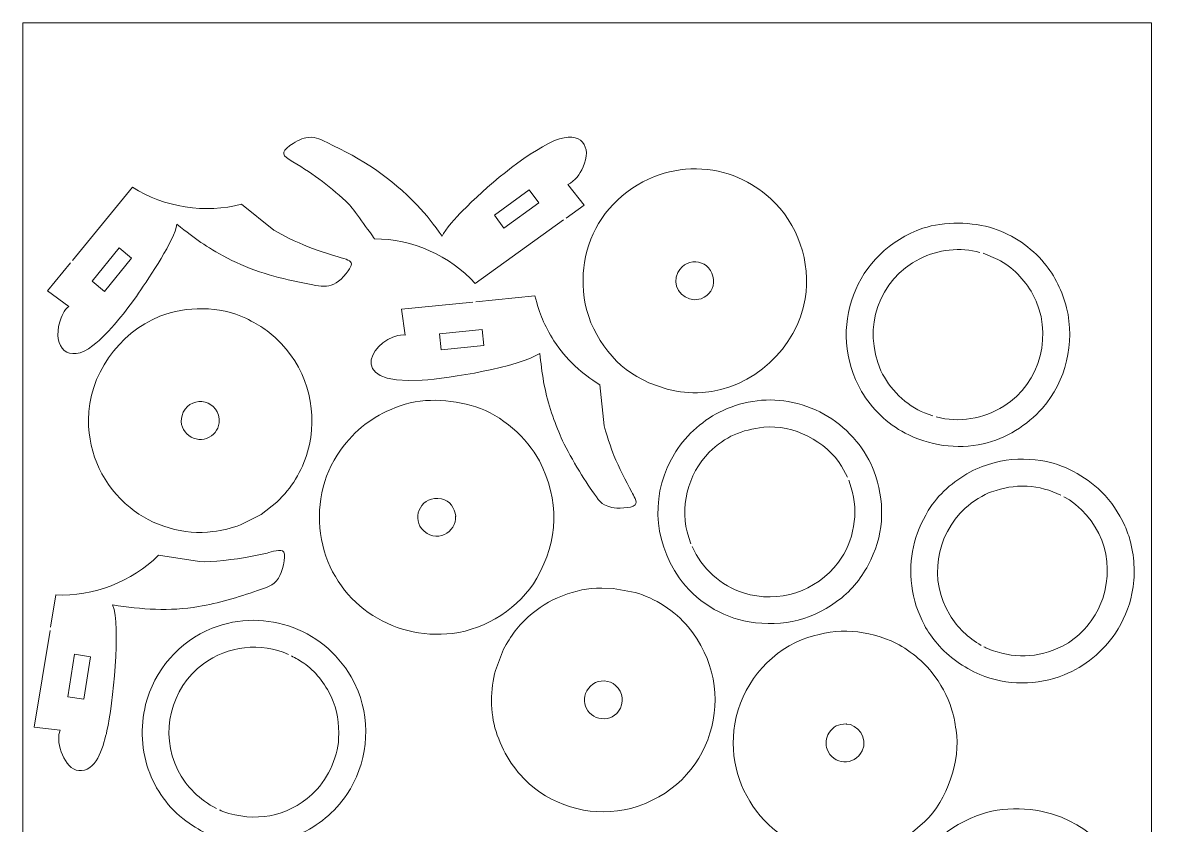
# Model space of a CAD drawing. Header units: centimetres. Extents: x -90 to 56, y -28 to 1.
# Drawn here: x 34.48 to 55.66, y -13.49 to 1.44 of the extents above; entities that cross this region are included whole.
import ezdxf

# ---------------------------------------------------------------- set-up
doc = ezdxf.new("R2010")
doc.units = ezdxf.units.CM
doc.header["$MEASUREMENT"] = 0
doc.layers.add('Camada 1', color=7, linetype='Continuous')

msp = doc.modelspace()

# ---------------------------------------------------------------- linework, layer by layer
at = {"layer": 'Camada 1', "color": 1, "lineweight": 0}
msp.add_lwpolyline([(34.47898, -28.26382), (55.47898, -28.26382), (55.47898, 1.43618), (34.47898, 1.43618), (34.47898, -28.26382)], close=True, dxfattribs=at)
at = {"layer": 'Camada 1', "color": 3, "lineweight": 9}
for points, knots in [([(44.54156, -2.2326), (44.54156, -2.2326), (42.89758, -3.41227), (42.89758, -3.41227), (42.89758, -3.41227), (42.43266, -2.90204), (41.72052, -2.57898), (41.02394, -2.58487), (41.02394, -2.58487), (40.95093, -2.48438), (40.60634, -1.9983), (40.55065, -1.94345), (40.55065, -1.94345), (40.21154, -1.62645), (39.91052, -1.38835), (39.50545, -1.15039), (39.50545, -1.15039), (39.29599, -1.02734), (39.27885, -0.98681), (39.45002, -0.84891), (39.45002, -0.84891), (39.51173, -0.79919), (39.66539, -0.71896), (39.74462, -0.70393), (39.74462, -0.70393), (39.91167, -0.67226), (39.9831, -0.72142), (40.14097, -0.79408), (40.14097, -0.79408), (40.787, -1.09144), (41.32966, -1.44857), (41.81659, -1.95443), (41.81659, -1.95443), (41.99309, -2.1396), (42.1313, -2.32756), (42.28081, -2.53334), (42.28081, -2.53334), (42.33219, -2.41271), (42.55665, -2.16815), (42.65321, -2.0701), (42.65321, -2.0701), (43.08916, -1.62744), (43.78842, -1.02226), (44.37349, -0.75481), (44.37349, -0.75481), (44.88611, -0.54813), (45.07226, -0.88055), (44.90437, -1.2453), (44.90437, -1.2453), (44.83772, -1.39012), (44.76212, -1.50026), (44.62047, -1.57516), (44.62047, -1.57516), (44.62047, -1.57516), (44.92413, -1.95808), (44.92413, -1.95808), (44.92413, -1.95808), (44.92413, -1.95808), (44.58936, -2.1983), (44.58936, -2.1983)], [0, 0, 0, 0, 0.0625, 0.0625, 0.0625, 0.0625, 0.125, 0.125, 0.125, 0.125, 0.1875, 0.1875, 0.1875, 0.1875, 0.25, 0.25, 0.25, 0.25, 0.3125, 0.3125, 0.3125, 0.3125, 0.375, 0.375, 0.375, 0.375, 0.4375, 0.4375, 0.4375, 0.4375, 0.5, 0.5, 0.5, 0.5, 0.5625, 0.5625, 0.5625, 0.5625, 0.625, 0.625, 0.625, 0.625, 0.6875, 0.6875, 0.6875, 0.6875, 0.75, 0.75, 0.75, 0.75, 0.8125, 0.8125, 0.8125, 0.8125, 0.875, 0.875, 0.875, 0.875, 1, 1, 1, 1]), ([(47.123, -5.44201), (48.05282, -5.38707), (48.89082, -4.60947), (49.03575, -3.69847), (49.03575, -3.69847), (49.14288, -3.02504), (48.9031, -2.29181), (48.3875, -1.83491), (48.3875, -1.83491), (48.16843, -1.64077), (48.0513, -1.5694), (47.78533, -1.44375), (47.78533, -1.44375), (47.32093, -1.23237), (46.70805, -1.23183), (46.2297, -1.4251), (46.2297, -1.4251), (45.63187, -1.66663), (45.1888, -2.14008), (45.01061, -2.69486), (45.01061, -2.69486), (44.90484, -3.02421), (44.89347, -3.22295), (44.91095, -3.56312), (44.91095, -3.56312), (44.95205, -4.18538), (45.36448, -4.84035), (45.90231, -5.14529), (45.90231, -5.14529), (45.90231, -5.14529), (46.12503, -5.26469), (46.12503, -5.26469), (46.12503, -5.26469), (46.12503, -5.26469), (46.4679, -5.38311), (46.4679, -5.38311), (46.4679, -5.38311), (46.71625, -5.43874), (46.86627, -5.45719), (47.123, -5.44201)], [0, 0, 0, 0, 0.09090909, 0.09090909, 0.09090909, 0.09090909, 0.18181818, 0.18181818, 0.18181818, 0.18181818, 0.27272727, 0.27272727, 0.27272727, 0.27272727, 0.36363636, 0.36363636, 0.36363636, 0.36363636, 0.45454545, 0.45454545, 0.45454545, 0.45454545, 0.54545455, 0.54545455, 0.54545455, 0.54545455, 0.63636364, 0.63636364, 0.63636364, 0.63636364, 0.72727273, 0.72727273, 0.72727273, 0.72727273, 0.81818182, 0.81818182, 0.81818182, 0.81818182, 1, 1, 1, 1]), ([(35.40556, -2.98757), (35.40556, -2.98757), (36.52319, -1.62392), (36.52319, -1.62392), (36.52319, -1.62392), (37.1034, -1.99586), (37.87931, -2.12321), (38.54714, -1.93821), (38.54714, -1.93821), (38.54714, -1.93821), (39.14789, -2.4209), (39.14789, -2.4209), (39.14789, -2.4209), (39.14789, -2.4209), (39.43592, -2.57466), (39.43592, -2.57466), (39.43592, -2.57466), (39.69934, -2.70345), (39.87046, -2.76913), (40.14763, -2.85956), (40.14763, -2.85956), (40.55271, -2.99173), (40.71188, -2.96201), (40.49595, -3.22867), (40.49595, -3.22867), (40.23297, -3.55342), (40.04444, -3.47424), (39.68825, -3.40349), (39.68825, -3.40349), (39.21032, -3.30855), (38.72064, -3.17373), (38.28898, -2.94408), (38.28898, -2.94408), (37.84857, -2.70977), (37.72438, -2.60489), (37.34642, -2.31327), (37.34642, -2.31327), (37.30568, -2.60321), (36.83882, -3.29838), (36.63413, -3.59483), (36.63413, -3.59483), (36.42194, -3.90216), (36.08587, -4.33682), (35.7831, -4.57098), (35.7831, -4.57098), (35.32584, -4.92462), (35.02653, -4.59959), (35.16788, -4.12955), (35.16788, -4.12955), (35.19785, -4.02989), (35.24596, -3.90641), (35.33449, -3.84436), (35.33449, -3.84436), (35.33449, -3.84436), (34.94208, -3.55308), (34.94208, -3.55308), (34.94208, -3.55308), (34.94208, -3.55308), (35.36828, -3.03308), (35.36828, -3.03308)], [0, 0, 0, 0, 0.0625, 0.0625, 0.0625, 0.0625, 0.125, 0.125, 0.125, 0.125, 0.1875, 0.1875, 0.1875, 0.1875, 0.25, 0.25, 0.25, 0.25, 0.3125, 0.3125, 0.3125, 0.3125, 0.375, 0.375, 0.375, 0.375, 0.4375, 0.4375, 0.4375, 0.4375, 0.5, 0.5, 0.5, 0.5, 0.5625, 0.5625, 0.5625, 0.5625, 0.625, 0.625, 0.625, 0.625, 0.6875, 0.6875, 0.6875, 0.6875, 0.75, 0.75, 0.75, 0.75, 0.8125, 0.8125, 0.8125, 0.8125, 0.875, 0.875, 0.875, 0.875, 1, 1, 1, 1]), ([(50.89368, -6.19704), (51.34364, -6.43164), (51.85267, -6.50697), (52.34515, -6.39599), (52.34515, -6.39599), (52.76919, -6.30044), (53.16732, -6.05483), (53.44998, -5.73364), (53.44998, -5.73364), (53.8908, -5.23276), (54.05806, -4.51375), (53.89943, -3.86746), (53.89943, -3.86746), (53.82533, -3.56559), (53.68171, -3.27537), (53.48326, -3.03518), (53.48326, -3.03518), (53.24005, -2.74081), (52.90579, -2.51047), (52.54168, -2.3919), (52.54168, -2.3919), (52.15109, -2.26469), (51.61889, -2.2549), (51.22698, -2.38821), (51.22698, -2.38821), (49.96237, -2.81836), (49.42137, -4.25733), (50.08435, -5.42338), (50.08435, -5.42338), (50.26486, -5.74087), (50.57061, -6.0286), (50.89368, -6.19704)], [0, 0, 0, 0, 0.11111111, 0.11111111, 0.11111111, 0.11111111, 0.22222222, 0.22222222, 0.22222222, 0.22222222, 0.33333333, 0.33333333, 0.33333333, 0.33333333, 0.44444444, 0.44444444, 0.44444444, 0.44444444, 0.55555556, 0.55555556, 0.55555556, 0.55555556, 0.66666667, 0.66666667, 0.66666667, 0.66666667, 0.77777778, 0.77777778, 0.77777778, 0.77777778, 1, 1, 1, 1]), ([(42.90995, -3.75334), (42.90995, -3.75334), (44.00386, -3.64489), (44.00386, -3.64489), (44.00386, -3.64489), (44.10544, -3.99626), (44.17073, -4.17636), (44.36106, -4.48279), (44.36106, -4.48279), (44.48473, -4.66507), (44.5899, -4.7941), (44.75004, -4.94763), (44.75004, -4.94763), (44.91868, -5.09803), (45.02884, -5.17872), (45.21278, -5.29827), (45.21278, -5.29827), (45.21278, -5.29827), (45.29626, -6.06437), (45.29626, -6.06437), (45.29626, -6.06437), (45.31663, -6.16182), (45.43302, -6.50235), (45.47845, -6.61604), (45.47845, -6.61604), (45.57247, -6.85132), (45.69047, -7.07703), (45.8106, -7.2998), (45.8106, -7.2998), (45.83812, -7.35048), (45.92571, -7.47992), (45.87352, -7.53275), (45.87352, -7.53275), (45.80328, -7.60385), (45.52096, -7.60134), (45.44089, -7.58119), (45.44089, -7.58119), (45.20902, -7.52287), (45.20711, -7.45287), (45.0679, -7.26845), (45.0679, -7.26845), (44.90252, -7.03), (44.57437, -6.49474), (44.4741, -6.23361), (44.4741, -6.23361), (44.41336, -6.07544), (44.35159, -5.93025), (44.29727, -5.76124), (44.29727, -5.76124), (44.18847, -5.42272), (44.13037, -5.06588), (44.10145, -4.71413), (44.10145, -4.71413), (43.69263, -4.97569), (42.41913, -5.17804), (41.9121, -5.21339), (41.9121, -5.21339), (40.35833, -5.32174), (41.05363, -4.36895), (41.55459, -4.37256), (41.55459, -4.37256), (41.55459, -4.37256), (41.59324, -4.37443), (41.59324, -4.37443), (41.59324, -4.37443), (41.59324, -4.37443), (41.52465, -3.89069), (41.52465, -3.89069), (41.52465, -3.89069), (41.52465, -3.89069), (42.85141, -3.75915), (42.85141, -3.75915)], [0, 0, 0, 0, 0.05263158, 0.05263158, 0.05263158, 0.05263158, 0.10526316, 0.10526316, 0.10526316, 0.10526316, 0.15789474, 0.15789474, 0.15789474, 0.15789474, 0.21052632, 0.21052632, 0.21052632, 0.21052632, 0.26315789, 0.26315789, 0.26315789, 0.26315789, 0.31578947, 0.31578947, 0.31578947, 0.31578947, 0.36842105, 0.36842105, 0.36842105, 0.36842105, 0.42105263, 0.42105263, 0.42105263, 0.42105263, 0.47368421, 0.47368421, 0.47368421, 0.47368421, 0.52631579, 0.52631579, 0.52631579, 0.52631579, 0.57894737, 0.57894737, 0.57894737, 0.57894737, 0.63157895, 0.63157895, 0.63157895, 0.63157895, 0.68421053, 0.68421053, 0.68421053, 0.68421053, 0.73684211, 0.73684211, 0.73684211, 0.73684211, 0.78947368, 0.78947368, 0.78947368, 0.78947368, 0.84210526, 0.84210526, 0.84210526, 0.84210526, 0.89473684, 0.89473684, 0.89473684, 0.89473684, 1, 1, 1, 1]), ([(38.62982, -4.06242), (38.14083, -3.82806), (37.52183, -3.83133), (37.02824, -4.02428), (37.02824, -4.02428), (36.25916, -4.33501), (35.69934, -5.12727), (35.70111, -5.95313), (35.70111, -5.95313), (35.7025, -6.60636), (35.97189, -7.16563), (36.47473, -7.58523), (36.47473, -7.58523), (36.88146, -7.92463), (37.49095, -8.10502), (38.016, -8.03158), (38.016, -8.03158), (38.20583, -8.00502), (38.35269, -7.97486), (38.53171, -7.90253), (38.53171, -7.90253), (38.53171, -7.90253), (38.91393, -7.71003), (38.91393, -7.71003), (38.91393, -7.71003), (38.91393, -7.71003), (39.20535, -7.48126), (39.20535, -7.48126), (39.20535, -7.48126), (39.48217, -7.21508), (39.67216, -6.91584), (39.77889, -6.54528), (39.77889, -6.54528), (39.98145, -5.84207), (39.79852, -5.06233), (39.28635, -4.53315), (39.28635, -4.53315), (39.07889, -4.31881), (38.91151, -4.19742), (38.62982, -4.06242)], [0, 0, 0, 0, 0.09090909, 0.09090909, 0.09090909, 0.09090909, 0.18181818, 0.18181818, 0.18181818, 0.18181818, 0.27272727, 0.27272727, 0.27272727, 0.27272727, 0.36363636, 0.36363636, 0.36363636, 0.36363636, 0.45454545, 0.45454545, 0.45454545, 0.45454545, 0.54545455, 0.54545455, 0.54545455, 0.54545455, 0.63636364, 0.63636364, 0.63636364, 0.63636364, 0.72727273, 0.72727273, 0.72727273, 0.72727273, 0.81818182, 0.81818182, 0.81818182, 0.81818182, 1, 1, 1, 1]), ([(41.4109, -5.72298), (41.89108, -5.52917), (42.42866, -5.5596), (42.90892, -5.71093), (42.90892, -5.71093), (43.38123, -5.85976), (43.86586, -6.28572), (44.09023, -6.71569), (44.09023, -6.71569), (44.46902, -7.44158), (44.44453, -8.19223), (44.04132, -8.89983), (44.04132, -8.89983), (43.72995, -9.44625), (43.09689, -9.84851), (42.47506, -9.92486), (42.47506, -9.92486), (41.32966, -10.0655), (40.25291, -9.32829), (40.0378, -8.17639), (40.0378, -8.17639), (39.93076, -7.6032), (40.04399, -6.99556), (40.38837, -6.51827), (40.38837, -6.51827), (40.67013, -6.12777), (40.9755, -5.89871), (41.4109, -5.72298)], [0, 0, 0, 0, 0.125, 0.125, 0.125, 0.125, 0.25, 0.25, 0.25, 0.25, 0.375, 0.375, 0.375, 0.375, 0.5, 0.5, 0.5, 0.5, 0.625, 0.625, 0.625, 0.625, 0.75, 0.75, 0.75, 0.75, 1, 1, 1, 1]), ([(50.31154, -6.90216), (50.26477, -6.73769), (50.10719, -6.49185), (49.99251, -6.35378), (49.99251, -6.35378), (49.67024, -5.96578), (49.28973, -5.73913), (48.7989, -5.62703), (48.7989, -5.62703), (48.37422, -5.53004), (47.90285, -5.59221), (47.50724, -5.77588), (47.50724, -5.77588), (47.15561, -5.93912), (46.83333, -6.21621), (46.62787, -6.54218), (46.62787, -6.54218), (46.16019, -7.28419), (46.19006, -8.16779), (46.69118, -8.88947), (46.69118, -8.88947), (46.98479, -9.31232), (47.47964, -9.62539), (47.99107, -9.70852), (47.99107, -9.70852), (48.63438, -9.81307), (49.20941, -9.66605), (49.71515, -9.26106), (49.71515, -9.26106), (49.94385, -9.07792), (50.13301, -8.8204), (50.2587, -8.55423), (50.2587, -8.55423), (50.51257, -8.01663), (50.51815, -7.45274), (50.31154, -6.90216)], [0, 0, 0, 0, 0.1, 0.1, 0.1, 0.1, 0.2, 0.2, 0.2, 0.2, 0.3, 0.3, 0.3, 0.3, 0.4, 0.4, 0.4, 0.4, 0.5, 0.5, 0.5, 0.5, 0.6, 0.6, 0.6, 0.6, 0.7, 0.7, 0.7, 0.7, 0.8, 0.8, 0.8, 0.8, 1, 1, 1, 1]), ([(54.98425, -7.92257), (54.85614, -7.67127), (54.74623, -7.48512), (54.54362, -7.28521), (54.54362, -7.28521), (54.24726, -6.9928), (53.83316, -6.76937), (53.41722, -6.70961), (53.41722, -6.70961), (53.1396, -6.66973), (52.83833, -6.66569), (52.56895, -6.74494), (52.56895, -6.74494), (52.40661, -6.79269), (52.24971, -6.84393), (52.09994, -6.92531), (52.09994, -6.92531), (51.791, -7.09318), (51.51019, -7.33752), (51.32676, -7.64016), (51.32676, -7.64016), (51.063, -8.07531), (50.95664, -8.53125), (51.01674, -9.03769), (51.01674, -9.03769), (51.04711, -9.2936), (51.13632, -9.5454), (51.25488, -9.77394), (51.25488, -9.77394), (51.30768, -9.87569), (51.41483, -10.02481), (51.49495, -10.11812), (51.49495, -10.11812), (51.70895, -10.36731), (51.98193, -10.56094), (52.28466, -10.68793), (52.28466, -10.68793), (52.77809, -10.89492), (53.35861, -10.90077), (53.85291, -10.69563), (53.85291, -10.69563), (54.23543, -10.53688), (54.58079, -10.26608), (54.80927, -9.91825), (54.80927, -9.91825), (54.94618, -9.70981), (55.06983, -9.4349), (55.11579, -9.18511), (55.11579, -9.18511), (55.17926, -8.84011), (55.16685, -8.55685), (55.08861, -8.22125), (55.08861, -8.22125), (55.06305, -8.11878), (55.02208, -8.02208), (54.98425, -7.92257)], [0, 0, 0, 0, 0.06666667, 0.06666667, 0.06666667, 0.06666667, 0.13333333, 0.13333333, 0.13333333, 0.13333333, 0.2, 0.2, 0.2, 0.2, 0.26666667, 0.26666667, 0.26666667, 0.26666667, 0.33333333, 0.33333333, 0.33333333, 0.33333333, 0.4, 0.4, 0.4, 0.4, 0.46666667, 0.46666667, 0.46666667, 0.46666667, 0.53333333, 0.53333333, 0.53333333, 0.53333333, 0.6, 0.6, 0.6, 0.6, 0.66666667, 0.66666667, 0.66666667, 0.66666667, 0.73333333, 0.73333333, 0.73333333, 0.73333333, 0.8, 0.8, 0.8, 0.8, 0.86666667, 0.86666667, 0.86666667, 0.86666667, 1, 1, 1, 1]), ([(34.99519, -9.80965), (34.99519, -9.80965), (35.0938, -9.21001), (35.0938, -9.21001), (35.0938, -9.21001), (35.78611, -9.24216), (36.51748, -8.96475), (37.00372, -8.47021), (37.00372, -8.47021), (37.00372, -8.47021), (37.76533, -8.58785), (37.76533, -8.58785), (37.76533, -8.58785), (37.97635, -8.60326), (38.45163, -8.54698), (38.6873, -8.50159), (38.6873, -8.50159), (38.6873, -8.50159), (39.02328, -8.42974), (39.02328, -8.42974), (39.02328, -8.42974), (39.10197, -8.4093), (39.28908, -8.34381), (39.3331, -8.41031), (39.3331, -8.41031), (39.38921, -8.49508), (39.30403, -8.79519), (39.23836, -8.89561), (39.23836, -8.89561), (39.13781, -9.04936), (39.00583, -9.06825), (38.84419, -9.128), (38.84419, -9.128), (38.48599, -9.25421), (38.12404, -9.36147), (37.74887, -9.42505), (37.74887, -9.42505), (37.20905, -9.51653), (36.68498, -9.47989), (36.15141, -9.39539), (36.15141, -9.39539), (36.30449, -9.77559), (36.15593, -11.2684), (36.04601, -11.73431), (36.04601, -11.73431), (35.98597, -11.98879), (35.88059, -12.44625), (35.57376, -12.47846), (35.57376, -12.47846), (35.28907, -12.50834), (35.11264, -12.02964), (35.15295, -11.80727), (35.15295, -11.80727), (35.15295, -11.80727), (35.17456, -11.72731), (35.17456, -11.72731), (35.17456, -11.72731), (35.17456, -11.72731), (34.68907, -11.67126), (34.68907, -11.67126), (34.68907, -11.67126), (34.68907, -11.67126), (34.98565, -9.8677), (34.98565, -9.8677)], [0, 0, 0, 0, 0.05882353, 0.05882353, 0.05882353, 0.05882353, 0.11764706, 0.11764706, 0.11764706, 0.11764706, 0.17647059, 0.17647059, 0.17647059, 0.17647059, 0.23529412, 0.23529412, 0.23529412, 0.23529412, 0.29411765, 0.29411765, 0.29411765, 0.29411765, 0.35294118, 0.35294118, 0.35294118, 0.35294118, 0.41176471, 0.41176471, 0.41176471, 0.41176471, 0.47058824, 0.47058824, 0.47058824, 0.47058824, 0.52941176, 0.52941176, 0.52941176, 0.52941176, 0.58823529, 0.58823529, 0.58823529, 0.58823529, 0.64705882, 0.64705882, 0.64705882, 0.64705882, 0.70588235, 0.70588235, 0.70588235, 0.70588235, 0.76470588, 0.76470588, 0.76470588, 0.76470588, 0.82352941, 0.82352941, 0.82352941, 0.82352941, 0.88235294, 0.88235294, 0.88235294, 0.88235294, 1, 1, 1, 1]), ([(44.519, -9.22369), (44.7751, -9.12765), (44.97627, -9.08251), (45.2514, -9.08251), (45.2514, -9.08251), (45.2514, -9.08251), (45.46317, -9.0884), (45.46317, -9.0884), (45.46317, -9.0884), (45.46317, -9.0884), (45.87497, -9.16486), (45.87497, -9.16486), (45.87497, -9.16486), (46.23877, -9.2657), (46.61235, -9.50911), (46.85736, -9.80314), (46.85736, -9.80314), (47.84373, -10.9868), (47.3127, -12.77201), (45.78967, -13.17981), (45.78967, -13.17981), (45.13353, -13.35548), (44.40417, -13.16815), (43.90132, -12.72095), (43.90132, -12.72095), (43.60078, -12.45368), (43.4065, -12.12853), (43.28364, -11.74737), (43.28364, -11.74737), (43.17485, -11.40988), (43.17238, -10.94939), (43.27481, -10.61495), (43.27481, -10.61495), (43.27481, -10.61495), (43.40129, -10.26787), (43.40129, -10.26787), (43.40129, -10.26787), (43.53046, -10.00863), (43.66908, -9.81381), (43.88367, -9.61783), (43.88367, -9.61783), (44.08263, -9.44672), (44.26643, -9.31842), (44.519, -9.22369)], [0, 0, 0, 0, 0.08333333, 0.08333333, 0.08333333, 0.08333333, 0.16666667, 0.16666667, 0.16666667, 0.16666667, 0.25, 0.25, 0.25, 0.25, 0.33333333, 0.33333333, 0.33333333, 0.33333333, 0.41666667, 0.41666667, 0.41666667, 0.41666667, 0.5, 0.5, 0.5, 0.5, 0.58333333, 0.58333333, 0.58333333, 0.58333333, 0.66666667, 0.66666667, 0.66666667, 0.66666667, 0.75, 0.75, 0.75, 0.75, 0.83333333, 0.83333333, 0.83333333, 0.83333333, 1, 1, 1, 1]), ([(40.63822, -10.82276), (40.14196, -9.86699), (39.00612, -9.42765), (38.00168, -9.83024), (38.00168, -9.83024), (37.39497, -10.07341), (36.91877, -10.61422), (36.76534, -11.24966), (36.76534, -11.24966), (36.66343, -11.67168), (36.68259, -12.12108), (36.84107, -12.52796), (36.84107, -12.52796), (36.98307, -12.89252), (37.24827, -13.23942), (37.57307, -13.45673), (37.57307, -13.45673), (37.74897, -13.57442), (37.82157, -13.61714), (38.01791, -13.69985), (38.01791, -13.69985), (38.50146, -13.90355), (39.13159, -13.89907), (39.612, -13.67078), (39.612, -13.67078), (39.97985, -13.49598), (40.27451, -13.26219), (40.5061, -12.9226), (40.5061, -12.9226), (40.88563, -12.36609), (40.96434, -11.62581), (40.71805, -10.99955), (40.71805, -10.99955), (40.71805, -10.99955), (40.63822, -10.82276), (40.63822, -10.82276)], [0, 0, 0, 0, 0.1, 0.1, 0.1, 0.1, 0.2, 0.2, 0.2, 0.2, 0.3, 0.3, 0.3, 0.3, 0.4, 0.4, 0.4, 0.4, 0.5, 0.5, 0.5, 0.5, 0.6, 0.6, 0.6, 0.6, 0.7, 0.7, 0.7, 0.7, 0.8, 0.8, 0.8, 0.8, 1, 1, 1, 1]), ([(50.63804, -10.06493), (50.07464, -9.83318), (49.54404, -9.82324), (48.97726, -10.04052), (48.97726, -10.04052), (48.31433, -10.31346), (47.8556, -10.90219), (47.72526, -11.60879), (47.72526, -11.60879), (47.51037, -12.89071), (48.50631, -14.07022), (49.82044, -14.04318), (49.82044, -14.04318), (50.23412, -14.03466), (50.68423, -13.89394), (50.99013, -13.65799), (50.99013, -13.65799), (50.99013, -13.65799), (51.26159, -13.42482), (51.26159, -13.42482), (51.26159, -13.42482), (51.67313, -13.02975), (51.93496, -12.29155), (51.8438, -11.72395), (51.8438, -11.72395), (51.81718, -11.55827), (51.81998, -11.5258), (51.76609, -11.35288), (51.76609, -11.35288), (51.67509, -11.0609), (51.56863, -10.87929), (51.38201, -10.63641), (51.38201, -10.63641), (51.21972, -10.4252), (50.8848, -10.16643), (50.63804, -10.06493)], [0, 0, 0, 0, 0.1, 0.1, 0.1, 0.1, 0.2, 0.2, 0.2, 0.2, 0.3, 0.3, 0.3, 0.3, 0.4, 0.4, 0.4, 0.4, 0.5, 0.5, 0.5, 0.5, 0.6, 0.6, 0.6, 0.6, 0.7, 0.7, 0.7, 0.7, 0.8, 0.8, 0.8, 0.8, 1, 1, 1, 1]), ([(54.16095, -17.19645), (55.65977, -16.20077), (55.41262, -13.99765), (53.80254, -13.34513), (53.80254, -13.34513), (53.32574, -13.1519), (52.70282, -13.12917), (52.22381, -13.31831), (52.22381, -13.31831), (51.5825, -13.57151), (51.14576, -14.0126), (50.91418, -14.66814), (50.91418, -14.66814), (50.71883, -15.2211), (50.7823, -15.91518), (51.07295, -16.42652), (51.07295, -16.42652), (51.38079, -16.9426), (51.83175, -17.32203), (52.42547, -17.47006), (52.42547, -17.47006), (53.04624, -17.62484), (53.67703, -17.51794), (54.16095, -17.19645)], [0, 0, 0, 0, 0.14285714, 0.14285714, 0.14285714, 0.14285714, 0.28571429, 0.28571429, 0.28571429, 0.28571429, 0.42857143, 0.42857143, 0.42857143, 0.42857143, 0.57142857, 0.57142857, 0.57142857, 0.57142857, 0.71428571, 0.71428571, 0.71428571, 0.71428571, 1, 1, 1, 1])]:
    msp.add_open_spline(points, degree=3, knots=knots, dxfattribs=at)
at = {"layer": 'Camada 1', "lineweight": 9}
for points, knots in [([(43.90182, -1.67192), (43.90182, -1.67192), (43.25457, -2.14217), (43.25457, -2.14217), (43.25457, -2.14217), (43.25457, -2.14217), (43.43092, -2.38489), (43.43092, -2.38489), (43.43092, -2.38489), (43.43092, -2.38489), (44.07816, -1.91464), (44.07816, -1.91464), (44.07816, -1.91464), (44.07816, -1.91464), (43.90182, -1.67192), (43.90182, -1.67192)], [0, 0, 0, 0, 0.2, 0.2, 0.2, 0.2, 0.4, 0.4, 0.4, 0.4, 0.6, 0.6, 0.6, 0.6, 1, 1, 1, 1]), ([(36.00131, -3.56305), (36.00131, -3.56305), (36.5048, -2.94129), (36.5048, -2.94129), (36.5048, -2.94129), (36.5048, -2.94129), (36.27164, -2.75248), (36.27164, -2.75248), (36.27164, -2.75248), (36.27164, -2.75248), (35.76815, -3.37424), (35.76815, -3.37424), (35.76815, -3.37424), (35.76815, -3.37424), (36.00131, -3.56305), (36.00131, -3.56305)], [0, 0, 0, 0, 0.2, 0.2, 0.2, 0.2, 0.4, 0.4, 0.4, 0.4, 0.6, 0.6, 0.6, 0.6, 1, 1, 1, 1]), ([(52.28592, -2.83567), (51.92774, -2.73296), (51.49941, -2.78603), (51.16909, -2.95298), (51.16909, -2.95298), (50.40063, -3.34134), (50.09513, -4.24233), (50.44591, -5.03746), (50.44591, -5.03746), (50.59006, -5.3642), (50.92363, -5.68915), (51.25564, -5.82043), (51.25564, -5.82043), (51.25564, -5.82043), (51.41356, -5.87796), (51.41356, -5.87796)], [0, 0, 0, 0, 0.2, 0.2, 0.2, 0.2, 0.4, 0.4, 0.4, 0.4, 0.6, 0.6, 0.6, 0.6, 1, 1, 1, 1]), ([(46.6663, -3.21238), (46.84248, -2.87222), (47.30109, -2.99539), (47.32927, -3.33789), (47.32927, -3.33789), (47.34301, -3.50485), (47.25732, -3.63343), (47.10002, -3.69699), (47.10002, -3.69699), (47.10002, -3.69699), (46.97446, -3.716), (46.97446, -3.716), (46.97446, -3.716), (46.71313, -3.70707), (46.55109, -3.4348), (46.6663, -3.21238)], [0, 0, 0, 0, 0.2, 0.2, 0.2, 0.2, 0.4, 0.4, 0.4, 0.4, 0.6, 0.6, 0.6, 0.6, 1, 1, 1, 1]), ([(51.47293, -5.89499), (51.89502, -6.01602), (52.35522, -5.92793), (52.72884, -5.6982), (52.72884, -5.6982), (53.42425, -5.2706), (53.66084, -4.32051), (53.26656, -3.6095), (53.26656, -3.6095), (53.11989, -3.345), (52.88912, -3.10329), (52.6183, -2.9677), (52.6183, -2.9677), (52.6183, -2.9677), (52.3453, -2.85269), (52.3453, -2.85269)], [0, 0, 0, 0, 0.2, 0.2, 0.2, 0.2, 0.4, 0.4, 0.4, 0.4, 0.6, 0.6, 0.6, 0.6, 1, 1, 1, 1]), ([(42.26398, -4.64995), (42.26398, -4.64995), (43.05965, -4.56633), (43.05965, -4.56633), (43.05965, -4.56633), (43.05965, -4.56633), (43.02829, -4.26796), (43.02829, -4.26796), (43.02829, -4.26796), (43.02829, -4.26796), (42.23262, -4.35159), (42.23262, -4.35159), (42.23262, -4.35159), (42.23262, -4.35159), (42.26398, -4.64995), (42.26398, -4.64995)], [0, 0, 0, 0, 0.2, 0.2, 0.2, 0.2, 0.4, 0.4, 0.4, 0.4, 0.6, 0.6, 0.6, 0.6, 1, 1, 1, 1]), ([(37.46484, -5.81156), (37.6263, -5.46844), (38.16295, -5.58743), (38.13023, -6.00588), (38.13023, -6.00588), (38.11924, -6.14644), (38.02715, -6.24422), (37.89856, -6.29617), (37.89856, -6.29617), (37.65137, -6.39605), (37.31334, -6.13354), (37.46484, -5.81156)], [0, 0, 0, 0, 0.25, 0.25, 0.25, 0.25, 0.5, 0.5, 0.5, 0.5, 1, 1, 1, 1]), ([(49.82451, -7.01943), (49.82451, -7.01943), (49.71206, -6.81473), (49.71206, -6.81473), (49.71206, -6.81473), (49.4288, -6.35113), (48.81128, -6.0294), (48.26393, -6.09058), (48.26393, -6.09058), (47.85649, -6.13612), (47.54887, -6.25874), (47.2504, -6.55593), (47.2504, -6.55593), (46.84844, -6.95618), (46.69042, -7.6009), (46.86835, -8.14004), (46.86835, -8.14004), (46.86835, -8.14004), (46.9112, -8.25605), (46.9112, -8.25605)], [0, 0, 0, 0, 0.16666667, 0.16666667, 0.16666667, 0.16666667, 0.33333333, 0.33333333, 0.33333333, 0.33333333, 0.5, 0.5, 0.5, 0.5, 0.66666667, 0.66666667, 0.66666667, 0.66666667, 1, 1, 1, 1]), ([(46.93419, -8.3102), (47.10042, -8.70182), (47.47737, -9.04336), (47.88748, -9.17092), (47.88748, -9.17092), (48.5517, -9.37751), (49.23645, -9.14981), (49.65489, -8.59964), (49.65489, -8.59964), (49.94776, -8.21457), (50.03346, -7.67402), (49.89412, -7.21356), (49.89412, -7.21356), (49.89412, -7.21356), (49.84749, -7.07358), (49.84749, -7.07358)], [0, 0, 0, 0, 0.2, 0.2, 0.2, 0.2, 0.4, 0.4, 0.4, 0.4, 0.6, 0.6, 0.6, 0.6, 1, 1, 1, 1]), ([(53.79454, -7.3533), (53.59717, -7.26068), (53.38617, -7.19498), (53.16712, -7.18626), (53.16712, -7.18626), (52.91317, -7.17614), (52.73371, -7.2146), (52.50269, -7.28935), (52.50269, -7.28935), (52.36232, -7.33477), (52.13857, -7.47985), (52.0148, -7.59292), (52.0148, -7.59292), (51.46044, -8.09937), (51.33256, -8.93999), (51.72422, -9.58043), (51.72422, -9.58043), (51.87196, -9.82202), (52.06852, -10.00133), (52.30872, -10.14772)], [0, 0, 0, 0, 0.16666667, 0.16666667, 0.16666667, 0.16666667, 0.33333333, 0.33333333, 0.33333333, 0.33333333, 0.5, 0.5, 0.5, 0.5, 0.66666667, 0.66666667, 0.66666667, 0.66666667, 1, 1, 1, 1]), ([(42.26855, -7.42241), (42.4249, -7.45455), (42.51424, -7.58906), (42.53345, -7.7455), (42.53345, -7.7455), (42.53345, -7.7455), (42.53089, -7.74878), (42.53089, -7.74878), (42.53089, -7.74878), (42.56506, -8.0271), (42.1568, -8.29199), (41.89743, -7.97176), (41.89743, -7.97176), (41.71901, -7.75149), (41.89623, -7.3459), (42.26855, -7.42241)], [0, 0, 0, 0, 0.2, 0.2, 0.2, 0.2, 0.4, 0.4, 0.4, 0.4, 0.6, 0.6, 0.6, 0.6, 1, 1, 1, 1]), ([(52.36065, -10.17533), (52.39008, -10.18418), (52.40227, -10.196), (52.42695, -10.20727), (52.42695, -10.20727), (52.90119, -10.39971), (53.36615, -10.39181), (53.82023, -10.16189), (53.82023, -10.16189), (54.12559, -10.00727), (54.38066, -9.7197), (54.5181, -9.407), (54.5181, -9.407), (54.83042, -8.69638), (54.60176, -7.87729), (53.95019, -7.44272), (53.95019, -7.44272), (53.95019, -7.44272), (53.84647, -7.38091), (53.84647, -7.38091)], [0, 0, 0, 0, 0.16666667, 0.16666667, 0.16666667, 0.16666667, 0.33333333, 0.33333333, 0.33333333, 0.33333333, 0.5, 0.5, 0.5, 0.5, 0.66666667, 0.66666667, 0.66666667, 0.66666667, 1, 1, 1, 1]), ([(39.42033, -10.31653), (38.91633, -10.08151), (38.28294, -10.16119), (37.83945, -10.49131), (37.83945, -10.49131), (37.2295, -10.94533), (37.02005, -11.78032), (37.36311, -12.46633), (37.36311, -12.46633), (37.52465, -12.78934), (37.76902, -13.01549), (38.08279, -13.18488)], [0, 0, 0, 0, 0.25, 0.25, 0.25, 0.25, 0.5, 0.5, 0.5, 0.5, 1, 1, 1, 1]), ([(35.61431, -11.15073), (35.61431, -11.15073), (35.73946, -10.36054), (35.73946, -10.36054), (35.73946, -10.36054), (35.73946, -10.36054), (35.44314, -10.31361), (35.44314, -10.31361), (35.44314, -10.31361), (35.44314, -10.31361), (35.31799, -11.10379), (35.31799, -11.10379), (35.31799, -11.10379), (35.31799, -11.10379), (35.61431, -11.15073), (35.61431, -11.15073)], [0, 0, 0, 0, 0.2, 0.2, 0.2, 0.2, 0.4, 0.4, 0.4, 0.4, 0.6, 0.6, 0.6, 0.6, 1, 1, 1, 1]), ([(38.13878, -13.21098), (38.16269, -13.21563), (38.18169, -13.22931), (38.20399, -13.23816), (38.20399, -13.23816), (38.79923, -13.44473), (39.38611, -13.34616), (39.85859, -12.91925), (39.85859, -12.91925), (40.12657, -12.67713), (40.34081, -12.25095), (40.35529, -11.88189), (40.35529, -11.88189), (40.36637, -11.59926), (40.33302, -11.35411), (40.21538, -11.09619), (40.21538, -11.09619), (40.11066, -10.86658), (39.9113, -10.61523), (39.70504, -10.4785), (39.70504, -10.4785), (39.6305, -10.42908), (39.55605, -10.38289), (39.47631, -10.34263)], [0, 0, 0, 0, 0.14285714, 0.14285714, 0.14285714, 0.14285714, 0.28571429, 0.28571429, 0.28571429, 0.28571429, 0.42857143, 0.42857143, 0.42857143, 0.42857143, 0.57142857, 0.57142857, 0.57142857, 0.57142857, 0.71428571, 0.71428571, 0.71428571, 0.71428571, 1, 1, 1, 1]), ([(45.56318, -11.37382), (45.47944, -11.49438), (45.33382, -11.53184), (45.19845, -11.50324), (45.19845, -11.50324), (44.92086, -11.43407), (44.81436, -11.06797), (45.08668, -10.8679), (45.08668, -10.8679), (45.20595, -10.78029), (45.39395, -10.7931), (45.50729, -10.89144), (45.50729, -10.89144), (45.65432, -11.01899), (45.669, -11.22145), (45.56318, -11.37382)], [0, 0, 0, 0, 0.2, 0.2, 0.2, 0.2, 0.4, 0.4, 0.4, 0.4, 0.6, 0.6, 0.6, 0.6, 1, 1, 1, 1]), ([(49.44291, -12.08152), (49.41028, -11.99478), (49.42453, -11.86143), (49.47653, -11.78014), (49.47653, -11.78014), (49.56249, -11.64575), (49.64791, -11.61522), (49.80022, -11.6099), (49.80022, -11.6099), (49.80022, -11.6099), (49.80326, -11.61274), (49.80326, -11.61274), (49.80326, -11.61274), (50.00301, -11.60577), (50.21168, -11.87452), (50.09724, -12.1087), (50.09724, -12.1087), (49.95331, -12.40319), (49.55094, -12.3687), (49.44291, -12.08152)], [0, 0, 0, 0, 0.16666667, 0.16666667, 0.16666667, 0.16666667, 0.33333333, 0.33333333, 0.33333333, 0.33333333, 0.5, 0.5, 0.5, 0.5, 0.66666667, 0.66666667, 0.66666667, 0.66666667, 1, 1, 1, 1])]:
    msp.add_open_spline(points, degree=3, knots=knots, dxfattribs=at)

doc.saveas('drawing.dxf')
